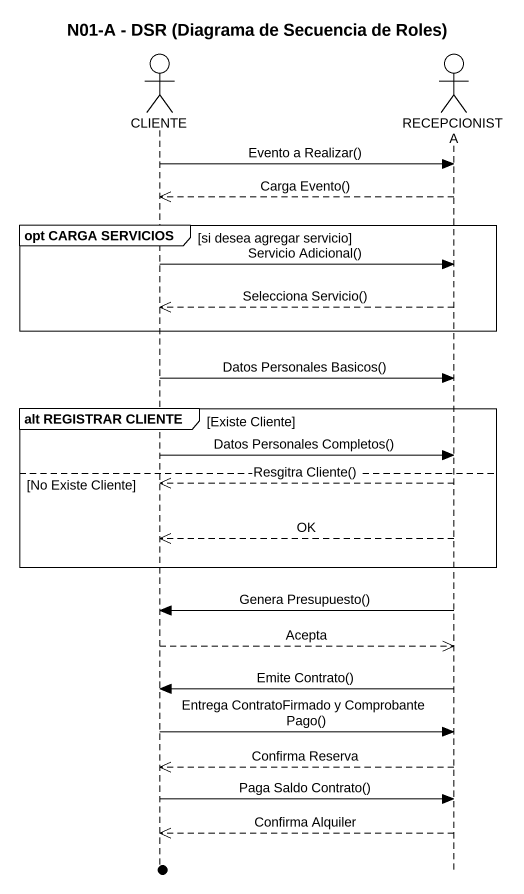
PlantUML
@startuml
title N01-A - DSR (Diagrama de Secuencia de Roles)
hide footbox
actor CLIENTE
actor RECEPCIONISTA

CLIENTE -> RECEPCIONISTA : Evento a Realizar()
RECEPCIONISTA -->> CLIENTE : Carga Evento()
group opt CARGA SERVICIOS [si desea agregar servicio]
  CLIENTE -> RECEPCIONISTA : Servicio Adicional()
  RECEPCIONISTA -->> CLIENTE : Selecciona Servicio()
end
CLIENTE -> RECEPCIONISTA : Datos Personales Basicos()
group alt REGISTRAR CLIENTE [Existe Cliente]
  CLIENTE -> RECEPCIONISTA : Datos Personales Completos()
else No Existe Cliente
  RECEPCIONISTA -->> CLIENTE : Resgitra Cliente()
  RECEPCIONISTA -->> CLIENTE : OK
end
RECEPCIONISTA -> CLIENTE : Genera Presupuesto()
CLIENTE -->> RECEPCIONISTA : Acepta
RECEPCIONISTA -> CLIENTE : Emite Contrato()
CLIENTE -> RECEPCIONISTA : Entrega ContratoFirmado y Comprobante Pago()
RECEPCIONISTA -->> CLIENTE : Confirma Reserva
CLIENTE -> RECEPCIONISTA : Paga Saldo Contrato()
RECEPCIONISTA -->> CLIENTE : Confirma Alquiler
@enduml
